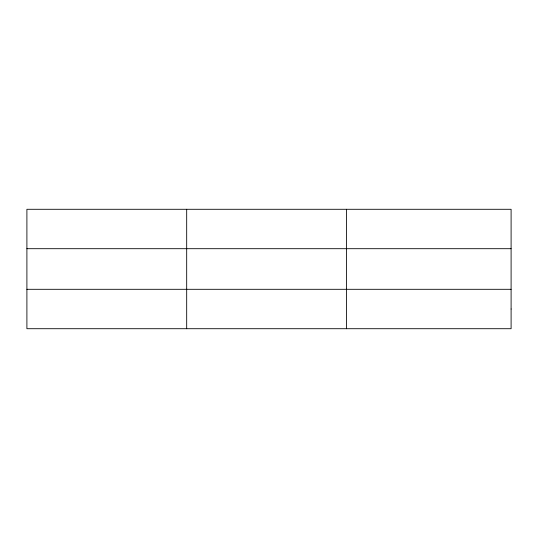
<?xml version="1.0" encoding="UTF-8"?>
<svg xmlns="http://www.w3.org/2000/svg" width="538" height="538" viewBox="0 0 538 538"><rect width="100%" height="100%" fill="white"/><g stroke="black" fill="none" stroke-linecap="round" stroke-linejoin="round"><path stroke-width="0.81" d="M186.686 209.289L186.686 328.711M346.472 209.289L346.472 328.711M26.9 248.697L511.1 248.697M26.9 289.303L511.1 289.303M511.1 309.007L511.1 328.711L26.9 328.711L26.9 209.289L511.1 209.289L511.1 309.007"/></g></svg>
